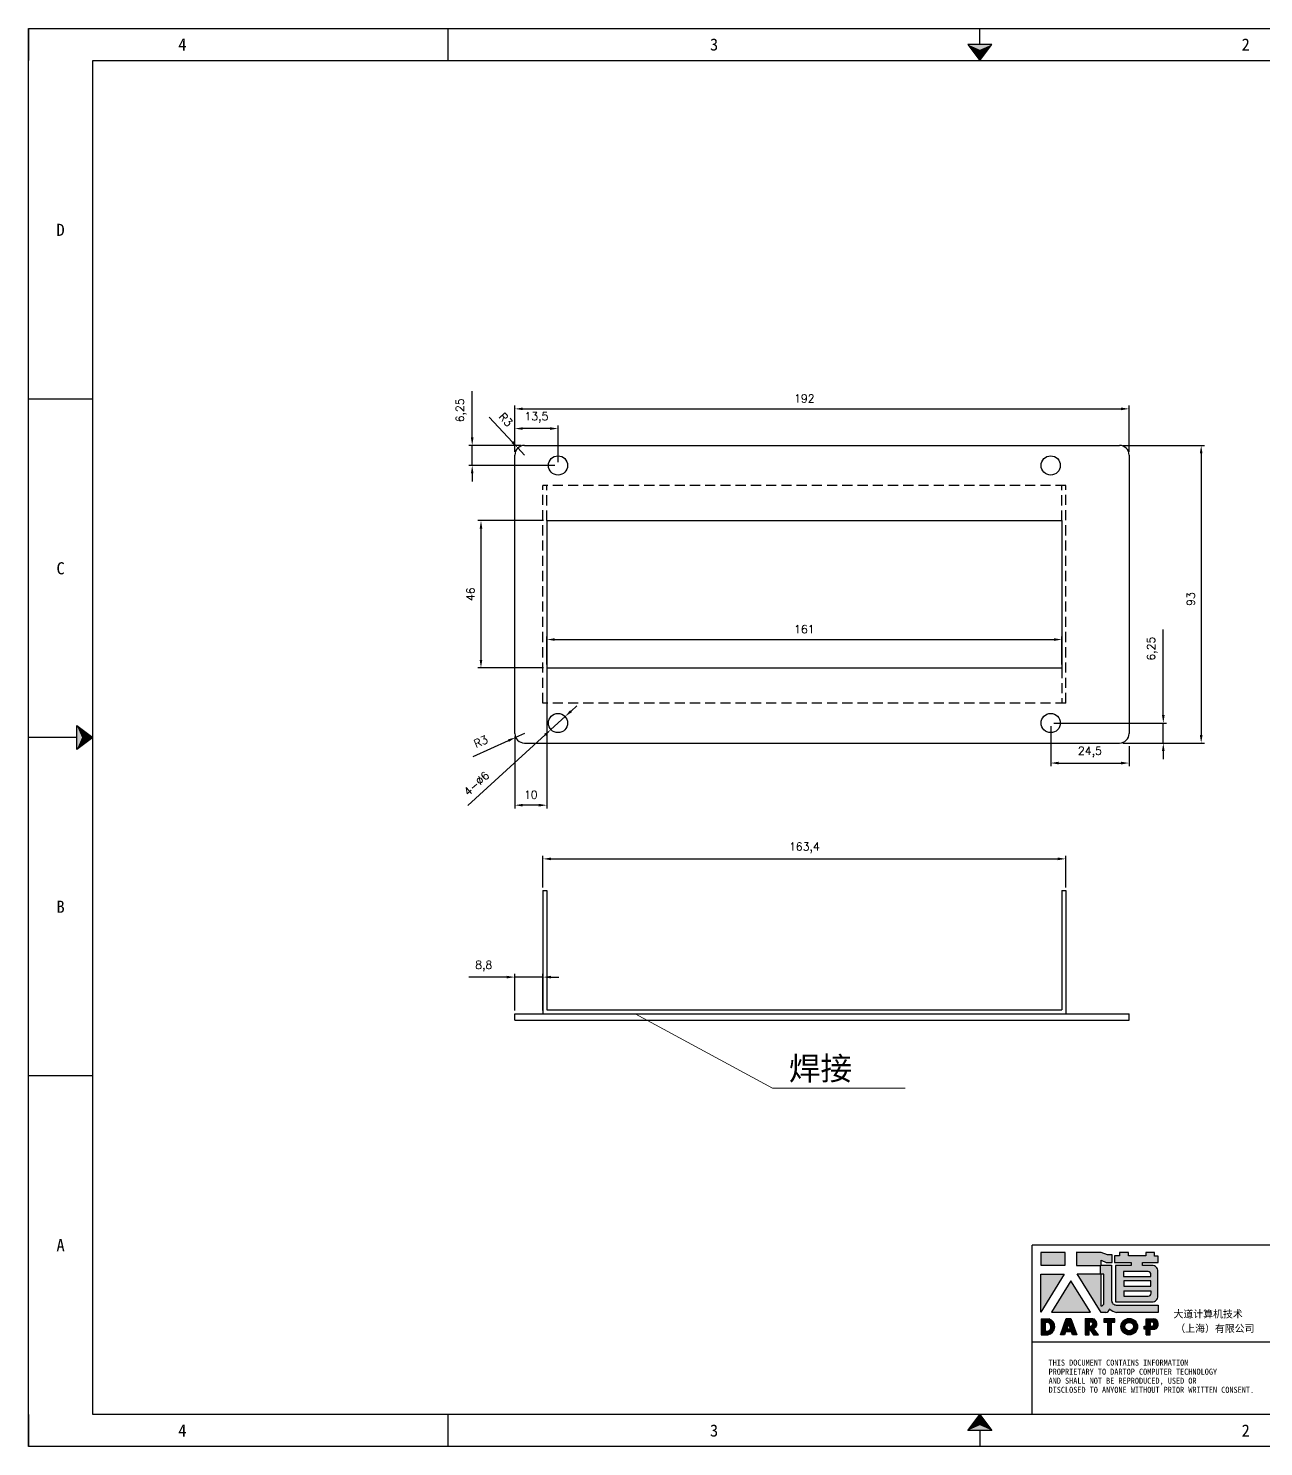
# Model space of a CAD drawing. Header units: millimetres. Extents: x 120943 to 145233, y 4425 to 40233.
# Drawn here: x 122339.4 to 122725.5, y 8535.8 to 8978.9 of the extents above; entities that cross this region are included whole.
import ezdxf
from ezdxf.enums import TextEntityAlignment as Align

# ---------------------------------------------------------------- set-up
doc = ezdxf.new("R2010")
doc.units = ezdxf.units.MM
doc.linetypes.add('DOT', pattern=[0.25, 0, -0.25])
doc.linetypes.add('HIDDEN2', pattern=[4.7625, 3.175, -1.5875])
for name, color, linetype in [('4', 7, 'Continuous'), ('hidden', 3, 'HIDDEN2'), ('print', 30, 'Continuous')]:
    doc.layers.add(name, color=color, linetype=linetype)
doc.layers.add('dim', color=2, linetype='Continuous', lineweight=9)
doc.styles.add('Dartop', font='SIMFANG.TTF')
doc.styles.add('hzHT', font='SIMHEI.TTF')
doc.styles.get("Standard").update_dxf_attribs({"font": 'txt', "bigfont": 'gbcbig.shx'})
doc.dimstyles.new('0.5small', dxfattribs={"dimtxt": 2.5, "dimasz": 2.5, "dimexe": 1, "dimexo": 1, "dimgap": 2, "dimtad": 1, "dimtxsty": 'Standard', "dimcen": 2.5, "dimadec": 0, "dimazin": 0, "dimtfac": 1, "dimtmove": 0, "dimatfit": 3, "dimfxl": 1, "dimarcsym": 0})

# ---------------------------------------------------------------- blocks, each defined once
blk = doc.blocks.new('*U326')
at = {"color": 254, "linetype": 'Continuous', "extrusion": (0, 0, -1)}
for points in [[(-17, 0.333), (-16.812, 0.25), (-17, 0.5)], [(-17, 0.333), (-17, 0.5), (-17.188, 0.25)], [(-17, 0.333), (-17.188, 0.25), (-16.812, 0.25)]]:
    blk.add_solid(points, dxfattribs=at)
blk = doc.blocks.new('*U327')
at = {"color": 254, "linetype": 'Continuous'}
for points in [[(17, 21.667), (17.188, 21.75), (16.812, 21.75)], [(17, 21.667), (16.812, 21.75), (17, 21.5)], [(17, 21.667), (17, 21.5), (17.188, 21.75)]]:
    blk.add_solid(points, dxfattribs=at)
blk = doc.blocks.new('*U324')
at = {"color": 254, "linetype": 'Continuous', "extrusion": (0, 0, -1)}
for points in [[(-0.833, 11), (-0.75, 10.812), (-0.75, 11.188)], [(-0.833, 11), (-0.75, 11.188), (-1, 11)], [(-0.833, 11), (-1, 11), (-0.75, 10.812)]]:
    blk.add_solid(points, dxfattribs=at)
blk = doc.blocks.new('dadao')
for p, q in [((48, 19.2), (44.9, 10.4)), ((44.9, 10.4), (51.2, 10.4)), ((51.2, 10.4), (48, 19.2))]:
    blk.add_line(p, q)
for points in [[(41.8, 121.6), (41.8, 143.7), (-0.4, 143.7), (-0.4, 121.6), (41.8, 121.6)], [(104.8, 122), (104.8, 130.3), (114.1, 126.3), (124.2, 126.3), (124.2, 139.6), (115.9, 139.6), (105.1, 143.9), (61.5, 143.9)], [(61.7, 144), (61.7, 121.3), (103.9, 121.3)], [(113.4, 38.7), (105.1, 38.7), (63, 106.5), (103.9, 106.5), (103.9, 120.9), (103.9, 121.3)], [(109.7, 53.6), (109.7, 106.2), (104.3, 106.2), (104.3, 50.4), (106.6, 50.4)], [(144.6, 94.4), (144.6, 84.8), (192, 84.8), (192, 94.1), (144.9, 94.1)], [(0, 28), (0, 0), (11.8, 0)], [(0.1, 28), (14, 28)], [(76.8, 28.2), (76.8, 0), (84.1, 0), (84.1, 11.1), (91.6, -0.1), (100.3, -0.1), (91.7, 11.1)], [(76.8, 28.2), (90.6, 28.2)], [(120.2, 45), (119.5, 45), (119.5, 44.6)], [(183.7, 0), (183.7, 9.6), (180.6, 9.6), (180.6, 14.9), (183.8, 14.9), (183.8, 28.1), (196.1, 28.1), (196.5, 28.1)], [(7.1, 21.8), (7.1, 6.1), (12, 6.1)], [(7.1, 21.8), (11.4, 21.8)], [(84, 22.7), (84, 15.3), (87.2, 15.3)], [(84, 22.7), (87.3, 22.7)], [(183.7, 0), (190.9, 0), (190.9, 9.6), (198.8, 9.6)], [(194.9, 22.3), (190.8, 22.3), (190.8, 15), (194.4, 15)]]:
    blk.add_lwpolyline(points)
blk.add_lwpolyline([(137.1, 144.2), (137.1, 137.9), (128.3, 137.9), (128.3, 126.5), (157.3, 126.5), (157.3, 121.5), (130.3, 121.5), (130.3, 57.5), (194.4, 57.5, 0.414214), (204.4, 67.5), (204.4, 111.3, 0.414214), (194.4, 121.3), (177.5, 121.3), (177.5, 126.3), (204.7, 126.3), (204.7, 137.7), (198.2, 137.7), (198.2, 143.9), (183.3, 143.9), (183.3, 138), (153, 138), (153, 144.2), (137.1, 144.2)], format="xyb", close=True)
for points in [[(-0.3, 106.2), (40.4, 106.2), (-0.3, 39.7), (-0.3, 106.2)], [(51.7, 94.1), (18.4, 39.3), (86.2, 39.3)], [(43.8, 28.2), (51.8, 28.2), (62.6, -0.1), (55, -0.1), (53.2, 5), (42.9, 5), (41.1, 0), (33.6, 0)], [(110, 28.1), (110, 21.9), (116, 21.9), (116, -0.1), (123.2, -0.1), (123.2, 22), (129.2, 22), (129.2, 28.1), (110, 28.1)]]:
    blk.add_lwpolyline(points, close=True)
for points in [[(104.8, 122), (123.4, 122), (123.4, 60, 0.414214), (131.4, 52), (204.8, 52), (204.8, 39.1), (131.7, 39.1)], [(144.3, 110.8), (144.3, 101.8), (192.3, 101.8), (192.3, 105.5, 0.414214), (187.3, 110.5), (144.3, 110.5)], [(144.6, 77), (144.6, 67.5), (187.6, 67.5, 0.414214), (192.6, 72.5), (192.6, 76.4), (144.6, 76.4)]]:
    blk.add_lwpolyline(points, format="xyb")
for radius in [14.5, 7.44]:
    blk.add_circle((154.2, 14.2), radius)
for centre, radius, start, end in [((99.2, 60.7), 12.6, 305.6399, 325.969), ((9.6, 14.2), 14.4, 278.6604, 72.3203), ((88.6, 19.4), 8.95, 290.6073, 77.2124), ((111.6, 46.7), 8.19, 282.9811, 347.6627), ((136, 61.7), 22.9, 226.7358, 259.3209), ((195.7, 18.6), 9.51, 288.8959, 85.2442), ((8.5, 13.9), 8.49, 294.2143, 69.7177), ((86.4, 19), 3.8, 282.527, 76.7196), ((193.7, 18.7), 3.8, 280.9891, 72.5513)]:
    blk.add_arc(centre, radius, start, end)
blk = doc.blocks.new('*D412')
at = {"layer": 'Defpoints', "color": 0}
for p in [(122683.43, 8860.05), (122491.43, 8845.62), (122683.43, 8845.62)]:
    blk.add_point(p, dxfattribs=at)
at = {"layer": 'dim', "color": 0, "lineweight": -2}
for p, q in [((122491.43, 8846.62), (122491.43, 8861.05)), ((122493.93, 8860.05), (122680.93, 8860.05)), ((122683.43, 8846.62), (122683.43, 8861.05))]:
    blk.add_line(p, q, dxfattribs=at)
at = {"layer": 'dim', "color": 0}
for points in [[(122493.93, 8860.47), (122493.93, 8859.63), (122491.43, 8860.05)], [(122680.93, 8860.47), (122680.93, 8859.63), (122683.43, 8860.05)]]:
    blk.add_solid(points, dxfattribs=at)
at = {"layer": 'dim', "color": 0, "insert": (122581.93, 8863.3), "char_height": 2.5, "attachment_point": 5}
blk.add_mtext('192', dxfattribs=at)
blk = doc.blocks.new('*D413')
at = {"layer": 'Defpoints', "color": 0}
for p in [(122680.43, 8848.62), (122680.43, 8755.62), (122705.96, 8755.62)]:
    blk.add_point(p, dxfattribs=at)
at = {"layer": 'dim', "color": 0, "lineweight": -2}
for p, q in [((122681.43, 8848.62), (122706.96, 8848.62)), ((122705.96, 8846.12), (122705.96, 8758.12)), ((122681.43, 8755.62), (122706.96, 8755.62))]:
    blk.add_line(p, q, dxfattribs=at)
at = {"layer": 'dim', "color": 0}
for points in [[(122705.54, 8846.12), (122706.38, 8846.12), (122705.96, 8848.62)], [(122705.54, 8758.12), (122706.38, 8758.12), (122705.96, 8755.62)]]:
    blk.add_solid(points, dxfattribs=at)
at = {"layer": 'dim', "color": 0, "insert": (122702.71, 8800.62), "char_height": 2.5, "attachment_point": 5, "rotation": 90}
blk.add_mtext('93', dxfattribs=at)
blk = doc.blocks.new('*D414')
at = {"layer": 'Defpoints', "color": 0}
for p in [(122491.43, 8853.89), (122491.43, 8848.62), (122504.93, 8842.37)]:
    blk.add_point(p, dxfattribs=at)
at = {"layer": 'dim', "color": 0, "lineweight": -2}
for p, q in [((122491.43, 8849.62), (122491.43, 8854.89)), ((122504.93, 8843.37), (122504.93, 8854.89)), ((122502.43, 8853.89), (122493.93, 8853.89))]:
    blk.add_line(p, q, dxfattribs=at)
at = {"layer": 'dim', "color": 0}
for points in [[(122493.93, 8854.31), (122493.93, 8853.48), (122491.43, 8853.89)], [(122502.43, 8854.31), (122502.43, 8853.48), (122504.93, 8853.89)]]:
    blk.add_solid(points, dxfattribs=at)
at = {"layer": 'dim', "color": 0, "insert": (122498.18, 8857.35), "char_height": 2.5, "attachment_point": 5}
blk.add_mtext('13,5', dxfattribs=at)
blk = doc.blocks.new('*D415')
at = {"layer": 'Defpoints', "color": 0}
for p in [(122658.93, 8761.87), (122683.43, 8755.62), (122694.12, 8755.62)]:
    blk.add_point(p, dxfattribs=at)
at = {"layer": 'dim', "color": 0, "lineweight": -2}
for p, q in [((122694.12, 8764.37), (122694.12, 8791.08)), ((122659.93, 8761.87), (122695.12, 8761.87)), ((122694.12, 8755.62), (122694.12, 8761.87)), ((122684.43, 8755.62), (122695.12, 8755.62)), ((122694.12, 8753.12), (122694.12, 8750.62))]:
    blk.add_line(p, q, dxfattribs=at)
at = {"layer": 'dim', "color": 0}
for points in [[(122693.7, 8764.37), (122694.54, 8764.37), (122694.12, 8761.87)], [(122693.7, 8753.12), (122694.54, 8753.12), (122694.12, 8755.62)]]:
    blk.add_solid(points, dxfattribs=at)
at = {"layer": 'dim', "color": 0, "insert": (122690.66, 8785.12), "char_height": 2.5, "attachment_point": 5, "rotation": 90}
blk.add_mtext('6,25', dxfattribs=at)
blk = doc.blocks.new('*D416')
at = {"layer": 'Defpoints', "color": 0}
for p in [(122658.93, 8761.87), (122683.43, 8755.62), (122683.43, 8749.37)]:
    blk.add_point(p, dxfattribs=at)
at = {"layer": 'dim', "color": 0, "lineweight": -2}
for p, q in [((122658.93, 8760.87), (122658.93, 8748.37)), ((122683.43, 8754.62), (122683.43, 8748.37)), ((122661.43, 8749.37), (122680.93, 8749.37))]:
    blk.add_line(p, q, dxfattribs=at)
at = {"layer": 'dim', "color": 0}
for points in [[(122661.43, 8749.79), (122661.43, 8748.95), (122658.93, 8749.37)], [(122680.93, 8749.79), (122680.93, 8748.95), (122683.43, 8749.37)]]:
    blk.add_solid(points, dxfattribs=at)
at = {"layer": 'dim', "color": 0, "insert": (122671.18, 8752.83), "char_height": 2.5, "attachment_point": 5}
blk.add_mtext('24,5', dxfattribs=at)
blk = doc.blocks.new('*D428')
at = {"layer": 'Defpoints', "color": 0}
for p in [(122663.63, 8719.43), (122500.23, 8709.52), (122663.63, 8709.52)]:
    blk.add_point(p, dxfattribs=at)
at = {"layer": 'dim', "color": 0, "lineweight": -2}
for p, q in [((122500.23, 8710.52), (122500.23, 8720.43)), ((122502.73, 8719.43), (122661.13, 8719.43)), ((122663.63, 8710.52), (122663.63, 8720.43))]:
    blk.add_line(p, q, dxfattribs=at)
at = {"layer": 'dim', "color": 0}
for points in [[(122502.73, 8719.85), (122502.73, 8719.01), (122500.23, 8719.43)], [(122661.13, 8719.85), (122661.13, 8719.01), (122663.63, 8719.43)]]:
    blk.add_solid(points, dxfattribs=at)
at = {"layer": 'dim', "color": 0, "insert": (122581.93, 8722.89), "char_height": 2.5, "attachment_point": 5}
blk.add_mtext('163,4', dxfattribs=at)
blk = doc.blocks.new('*D429')
at = {"layer": 'Defpoints', "color": 0}
for p in [(122507.15, 8763.9), (122502.72, 8759.85)]:
    blk.add_point(p, dxfattribs=at)
at = {"layer": 'dim', "color": 0, "lineweight": -2}
for p, q in [((122508.99, 8765.58), (122510.84, 8767.27)), ((122507.15, 8763.9), (122502.72, 8759.85)), ((122476.79, 8736.15), (122500.87, 8758.16))]:
    blk.add_line(p, q, dxfattribs=at)
at = {"layer": 'dim', "color": 0}
for points in [[(122508.71, 8765.89), (122509.27, 8765.28), (122507.15, 8763.9)], [(122500.59, 8758.47), (122501.15, 8757.86), (122502.72, 8759.85)]]:
    blk.add_solid(points, dxfattribs=at)
at = {"layer": 'dim', "color": 0, "insert": (122479.46, 8742.99), "char_height": 2.5, "attachment_point": 5, "rotation": 42.427}
blk.add_mtext('4-∅6', dxfattribs=at)
blk = doc.blocks.new('*D430')
at = {"layer": 'Defpoints', "color": 0}
for p in [(122478.1, 8848.62), (122494.43, 8848.62), (122504.93, 8842.37)]:
    blk.add_point(p, dxfattribs=at)
at = {"layer": 'dim', "color": 0, "lineweight": -2}
for p, q in [((122478.1, 8851.12), (122478.1, 8865.54)), ((122493.43, 8848.62), (122477.1, 8848.62)), ((122478.1, 8842.37), (122478.1, 8848.62)), ((122503.93, 8842.37), (122477.1, 8842.37)), ((122478.1, 8839.87), (122478.1, 8837.37))]:
    blk.add_line(p, q, dxfattribs=at)
at = {"layer": 'dim', "color": 0}
for points in [[(122477.69, 8851.12), (122478.52, 8851.12), (122478.1, 8848.62)], [(122477.69, 8839.87), (122478.52, 8839.87), (122478.1, 8842.37)]]:
    blk.add_solid(points, dxfattribs=at)
at = {"layer": 'dim', "color": 0, "insert": (122474.65, 8859.58), "char_height": 2.5, "attachment_point": 5, "rotation": 90}
blk.add_mtext('6,25', dxfattribs=at)
blk = doc.blocks.new('*D431')
at = {"layer": 'Defpoints', "color": 0}
for p in [(122501.43, 8825.12), (122480.85, 8779.12), (122501.43, 8779.12)]:
    blk.add_point(p, dxfattribs=at)
at = {"layer": 'dim', "color": 0, "lineweight": -2}
for p, q in [((122500.43, 8825.12), (122479.85, 8825.12)), ((122480.85, 8822.62), (122480.85, 8781.62)), ((122500.43, 8779.12), (122479.85, 8779.12))]:
    blk.add_line(p, q, dxfattribs=at)
at = {"layer": 'dim', "color": 0}
for points in [[(122480.44, 8822.62), (122481.27, 8822.62), (122480.85, 8825.12)], [(122480.44, 8781.62), (122481.27, 8781.62), (122480.85, 8779.12)]]:
    blk.add_solid(points, dxfattribs=at)
at = {"layer": 'dim', "color": 0, "insert": (122477.6, 8802.12), "char_height": 2.5, "attachment_point": 5, "rotation": 90}
blk.add_mtext('46', dxfattribs=at)
blk = doc.blocks.new('*D432')
at = {"layer": 'Defpoints', "color": 0}
for p in [(122662.43, 8787.96), (122501.43, 8779.12), (122662.43, 8779.12)]:
    blk.add_point(p, dxfattribs=at)
at = {"layer": 'dim', "color": 0, "lineweight": -2}
for p, q in [((122501.43, 8780.12), (122501.43, 8788.96)), ((122662.43, 8780.12), (122662.43, 8788.96)), ((122503.93, 8787.96), (122659.93, 8787.96))]:
    blk.add_line(p, q, dxfattribs=at)
at = {"layer": 'dim', "color": 0}
for points in [[(122503.93, 8788.38), (122503.93, 8787.55), (122501.43, 8787.96)], [(122659.93, 8788.38), (122659.93, 8787.55), (122662.43, 8787.96)]]:
    blk.add_solid(points, dxfattribs=at)
at = {"layer": 'dim', "color": 0, "insert": (122581.93, 8791.21), "char_height": 2.5, "attachment_point": 5}
blk.add_mtext('161', dxfattribs=at)
blk = doc.blocks.new('*D433')
at = {"layer": 'Defpoints', "color": 0}
for p in [(122501.43, 8779.12), (122491.43, 8758.62), (122491.43, 8736.21)]:
    blk.add_point(p, dxfattribs=at)
at = {"layer": 'dim', "color": 0, "lineweight": -2}
for p, q in [((122501.43, 8778.12), (122501.43, 8735.21)), ((122491.43, 8757.62), (122491.43, 8735.21)), ((122498.93, 8736.21), (122493.93, 8736.21))]:
    blk.add_line(p, q, dxfattribs=at)
at = {"layer": 'dim', "color": 0}
for points in [[(122493.93, 8736.62), (122493.93, 8735.79), (122491.43, 8736.21)], [(122498.93, 8736.62), (122498.93, 8735.79), (122501.43, 8736.21)]]:
    blk.add_solid(points, dxfattribs=at)
at = {"layer": 'dim', "color": 0, "insert": (122496.43, 8739.46), "char_height": 2.5, "attachment_point": 5}
blk.add_mtext('10', dxfattribs=at)
blk = doc.blocks.new('*D434')
at = {"layer": 'Defpoints', "color": 0}
for p in [(122491.43, 8682.49), (122491.43, 8671.02), (122500.23, 8671.02)]:
    blk.add_point(p, dxfattribs=at)
at = {"layer": 'dim', "color": 0, "lineweight": -2}
for p, q in [((122488.93, 8682.49), (122477.02, 8682.49)), ((122491.43, 8672.02), (122491.43, 8683.49)), ((122500.23, 8682.49), (122491.43, 8682.49)), ((122500.23, 8672.02), (122500.23, 8683.49)), ((122502.73, 8682.49), (122505.23, 8682.49))]:
    blk.add_line(p, q, dxfattribs=at)
at = {"layer": 'dim', "color": 0}
for points in [[(122488.93, 8682.9), (122488.93, 8682.07), (122491.43, 8682.49)], [(122502.73, 8682.9), (122502.73, 8682.07), (122500.23, 8682.49)]]:
    blk.add_solid(points, dxfattribs=at)
at = {"layer": 'dim', "color": 0, "insert": (122481.72, 8685.94), "char_height": 2.5, "attachment_point": 5}
blk.add_mtext('8,8', dxfattribs=at)
blk = doc.blocks.new('*D347')
at = {"layer": 'Defpoints', "color": 0}
for p in [(122492.39, 8847.82), (122494.43, 8845.62)]:
    blk.add_point(p, dxfattribs=at)
at = {"layer": 'dim', "color": 0, "lineweight": -2}
for p, q in [((122483.45, 8857.49), (122490.7, 8849.66)), ((122494.43, 8845.62), (122492.39, 8847.82))]:
    blk.add_line(p, q, dxfattribs=at)
at = {"layer": 'dim', "color": 0}
blk.add_solid([(122491, 8849.94), (122490.39, 8849.38), (122492.39, 8847.82)], dxfattribs=at)
at = {"layer": 'dim', "color": 0, "insert": (122488.61, 8856.7), "char_height": 2.5, "attachment_point": 5, "rotation": 312.7967}
blk.add_mtext('R3', dxfattribs=at)
blk = doc.blocks.new('*D348')
at = {"layer": 'Defpoints', "color": 0}
for p in [(122491.69, 8757.4), (122494.43, 8758.62)]:
    blk.add_point(p, dxfattribs=at)
at = {"layer": 'dim', "color": 0, "lineweight": -2}
for p, q in [((122494.43, 8758.62), (122491.69, 8757.4)), ((122478.42, 8751.45), (122489.41, 8756.37))]:
    blk.add_line(p, q, dxfattribs=at)
at = {"layer": 'dim', "color": 0}
blk.add_solid([(122489.24, 8756.75), (122489.58, 8755.99), (122491.69, 8757.4)], dxfattribs=at)
at = {"layer": 'dim', "color": 0, "insert": (122480.81, 8756.08), "char_height": 2.5, "attachment_point": 5, "rotation": 24.1378}
blk.add_mtext('R3', dxfattribs=at)

msp = doc.modelspace()

# ---------------------------------------------------------------- hatches: boundary and pattern name
for points in [[(122663.399, 8596.384), (122655.865, 8596.384), (122655.865, 8592.448), (122663.399, 8592.448)], [(122663.156, 8589.694), (122655.885, 8589.694), (122655.885, 8577.823)], [(122665.172, 8587.54), (122659.228, 8577.744), (122671.331, 8577.744)], [(122679.016, 8575.739), (122675.576, 8575.739), (122675.576, 8574.648), (122676.649, 8574.648), (122676.649, 8570.716), (122677.934, 8570.716), (122677.934, 8574.651), (122679.016, 8574.651)]]:
    msp.add_hatch(color=0).paths.add_polyline_path(points)
h = msp.add_hatch(color=0)
h.paths.add_polyline_path([(122674.657, 8593.992), (122676.32, 8593.274), (122678.117, 8593.274), (122678.117, 8595.653), (122676.634, 8595.653), (122674.702, 8596.416), (122666.958, 8596.416), (122666.958, 8592.392), (122674.493, 8592.392), (122674.493, 8592.311), (122674.493, 8589.739), (122667.187, 8589.739), (122674.701, 8577.645), (122676.19, 8577.645, 0.2793748), (122677.276, 8578.702), (122677.276, 8578.757), (122677.407, 8578.757, 0.1431454), (122679.456, 8577.715), (122692.514, 8577.715), (122692.514, 8580.009), (122679.4, 8580.009, -0.4142136), (122677.972, 8581.437), (122677.972, 8592.52), (122674.657, 8592.52)])
h.paths.add_polyline_path([(122674.569, 8589.688), (122675.526, 8589.688), (122675.526, 8580.301, -0.0889357), (122674.971, 8579.731), (122674.565, 8579.731)], flags=16)
h = msp.add_hatch(color=0)
h.paths.add_polyline_path([(122692.492, 8595.32), (122691.33, 8595.32), (122691.33, 8596.425), (122688.674, 8596.425), (122688.674, 8595.375), (122683.252, 8595.375), (122683.252, 8596.481), (122680.413, 8596.481), (122680.413, 8595.355), (122678.844, 8595.355), (122678.844, 8593.317), (122684.022, 8593.317), (122684.022, 8592.416), (122679.197, 8592.416), (122679.197, 8581.006), (122690.651, 8581.006, 0.4142136), (122692.436, 8582.792), (122692.436, 8590.605, 0.4142136), (122690.651, 8592.391), (122687.623, 8592.391), (122687.623, 8593.275), (122692.492, 8593.275)])
h.paths.add_polyline_path([(122689.386, 8590.457, -0.4142136), (122690.279, 8589.564), (122690.279, 8588.909), (122681.703, 8588.909), (122681.703, 8590.457)], flags=16)
h.paths.add_polyline_path([(122690.223, 8587.527), (122690.223, 8585.869), (122681.759, 8585.869), (122681.759, 8587.527)], flags=16)
h.paths.add_polyline_path([(122690.334, 8584.377), (122690.334, 8583.667, -0.4142136), (122689.441, 8582.775), (122681.759, 8582.775), (122681.759, 8584.377)], flags=16)
h = msp.add_hatch(color=0)
h.paths.add_polyline_path([(122658.433, 8575.721), (122655.939, 8575.721), (122655.939, 8570.731), (122658.039, 8570.731, 0.7930159)])
h.paths.add_polyline_path([(122658.076, 8571.824), (122657.204, 8571.824), (122657.204, 8574.628), (122657.98, 8574.628, -0.6713609)], flags=16)
h = msp.add_hatch(color=0)
h.paths.add_polyline_path([(122665.19, 8575.762), (122663.767, 8575.762), (122661.936, 8570.725), (122663.285, 8570.725), (122663.602, 8571.618), (122665.429, 8571.618), (122665.753, 8570.714), (122667.112, 8570.714)])
h.paths.add_polyline_path([(122665.08, 8572.58), (122663.948, 8572.58), (122664.503, 8574.163)], flags=16)
h = msp.add_hatch(color=0)
h.paths.add_polyline_path([(122672.11, 8575.759), (122669.657, 8575.759), (122669.657, 8570.723), (122670.953, 8570.723), (122670.953, 8572.719), (122672.286, 8570.705), (122673.852, 8570.705), (122672.318, 8572.706, 0.7440549)])
h.paths.add_polyline_path([(122670.941, 8573.465), (122670.941, 8574.787), (122671.521, 8574.787, -0.796809), (122671.512, 8573.465)], flags=16)
h = msp.add_hatch(color=0)
h.paths.add_polyline_path([(122680.885, 8573.259, 1), (122686.057, 8573.259, 1)])
h.paths.add_polyline_path([(122684.8, 8573.259, -1), (122682.143, 8573.259, -1)], flags=16)
h = msp.add_hatch(color=0)
h.paths.add_polyline_path([(122691.017, 8575.747), (122690.943, 8575.747), (122688.756, 8575.747), (122688.756, 8573.396), (122688.176, 8573.396), (122688.176, 8572.442), (122688.747, 8572.442), (122688.747, 8570.731), (122690.023, 8570.731), (122690.023, 8572.449), (122691.426, 8572.449, 0.8123038)])
h.paths.add_polyline_path([(122690.005, 8573.403), (122690.005, 8574.718), (122690.731, 8574.718, -0.7782134), (122690.657, 8573.403)], flags=16)

# ---------------------------------------------------------------- linework, layer by layer
at = {"color": 0, "linetype": 'DOT'}
for p, q in [((122339.374, 8978.942), (122969.168, 8978.942)), ((122339.374, 8545.845), (122339.374, 8968.87)), ((122969.168, 8535.773), (122339.374, 8535.773))]:
    msp.add_line(p, q, dxfattribs=at)
at = {"color": 0}
for p, q in [((122339.374, 8978.942), (122339.374, 8968.87)), ((122470.603, 8968.87), (122470.603, 8978.942)), ((122636.791, 8973.906), (122636.791, 8978.942)), ((122359.518, 8545.845), (122359.518, 8968.87)), ((122359.518, 8968.87), (122959.096, 8968.87)), ((122359.518, 8863.114), (122339.374, 8863.114)), ((122354.482, 8757.358), (122339.374, 8757.358)), ((122359.518, 8651.601), (122339.374, 8651.601)), ((122959.096, 8598.723), (122653.158, 8598.723)), ((122653.158, 8545.845), (122653.158, 8598.723)), ((122653.158, 8568.507), (122728.698, 8568.507)), ((122339.374, 8545.845), (122339.374, 8535.773)), ((122959.096, 8545.845), (122359.518, 8545.845)), ((122470.603, 8535.773), (122470.603, 8545.845)), ((122636.791, 8540.809), (122636.791, 8535.773))]:
    msp.add_line(p, q, dxfattribs=at)
for p, q in [((122494.432, 8848.623), (122680.432, 8848.623)), ((122491.432, 8758.623), (122491.432, 8845.623)), ((122683.432, 8845.623), (122683.432, 8758.623)), ((122501.432, 8825.123), (122662.432, 8825.123)), ((122501.432, 8825.123), (122501.432, 8779.123)), ((122662.432, 8825.123), (122662.432, 8779.123)), ((122501.432, 8779.123), (122662.432, 8779.123)), ((122494.432, 8755.623), (122680.432, 8755.623)), ((122500.232, 8709.521), (122501.432, 8709.521)), ((122500.232, 8709.521), (122500.232, 8671.021)), ((122501.432, 8709.521), (122501.432, 8672.221)), ((122662.432, 8709.521), (122663.632, 8709.521)), ((122662.432, 8709.521), (122662.432, 8672.221)), ((122663.632, 8709.521), (122663.632, 8671.021)), ((122491.432, 8671.021), (122683.432, 8671.021)), ((122491.432, 8669.021), (122491.432, 8671.021)), ((122491.432, 8669.021), (122683.432, 8669.021)), ((122501.432, 8672.221), (122662.432, 8672.221)), ((122683.432, 8669.021), (122683.432, 8671.021))]:
    msp.add_line(p, q)
for points in [[(122636.791, 8968.87), (122640.568, 8973.906), (122633.014, 8973.906), (122636.791, 8968.87)], [(122359.518, 8757.358), (122354.482, 8753.581), (122354.482, 8761.135), (122359.518, 8757.358)], [(122636.791, 8545.845), (122640.568, 8540.809), (122633.014, 8540.809), (122636.791, 8545.845)]]:
    msp.add_lwpolyline(points, close=True, dxfattribs=at)
for centre in [(122504.932, 8842.373), (122658.932, 8842.373), (122504.932, 8761.873), (122658.932, 8761.873)]:
    msp.add_circle(centre, 3)
for centre, start, end in [((122494.432, 8845.623), 90, 180), ((122680.432, 8845.623), 0, 90), ((122494.432, 8758.623), 180, 270), ((122680.432, 8758.623), 270, 0)]:
    msp.add_arc(centre, 3, start, end)
at = {"layer": 'dim'}
for p, q in [((122529.082, 8671.021), (122571.966, 8647.806)), ((122571.966, 8647.806), (122613.402, 8647.802))]:
    msp.add_line(p, q, dxfattribs=at)
at = {"layer": 'hidden'}
for p, q in [((122663.632, 8836.131), (122500.232, 8836.131)), ((122500.232, 8768.115), (122500.232, 8836.131)), ((122501.432, 8825.123), (122501.432, 8836.131)), ((122662.432, 8825.123), (122662.432, 8836.131)), ((122663.632, 8768.115), (122663.632, 8836.131)), ((122501.432, 8779.123), (122501.432, 8768.115)), ((122662.432, 8779.123), (122662.432, 8768.115)), ((122663.632, 8768.115), (122500.232, 8768.115))]:
    msp.add_line(p, q, dxfattribs=at)
at = {"layer": 'print'}
msp.add_lwpolyline([(122339.374, 8978.942), (122979.24, 8978.942), (122979.24, 8535.773), (122339.374, 8535.773)], close=True, dxfattribs=at)

# ---------------------------------------------------------------- block references
at = {"color": 0, "linetype": 'Continuous', "xscale": 20.14402654906917, "yscale": 20.14402654906917, "zscale": 20.14402654906917}
for name, p in [('*U327', (122294.343, 8535.773)), ('*U324', (122339.374, 8535.773)), ('*U326', (122294.343, 8535.773))]:
    msp.add_blockref(name, p, dxfattribs=at)
at = {"color": 0, "xscale": 0.1785493262159434, "yscale": 0.1785493262159434, "zscale": 0.1785493262159434}
msp.add_blockref('dadao', (122655.939, 8570.731), dxfattribs=at)

# ---------------------------------------------------------------- texts
at = {"color": 0}
for s, height, style, p in [('4', 3.777, 'Dartop', (122387.509, 8973.906)), ('3', 3.777, 'Dartop', (122553.697, 8973.906)), ('2', 3.777, 'Dartop', (122719.885, 8973.906)), ('D', 3.777, 'Dartop', (122349.446, 8915.992)), ('C', 3.777, 'Dartop', (122349.446, 8810.236)), ('B', 3.777, 'Dartop', (122349.446, 8704.48)), ('焊接', 7.2518, 'hzHT', (122586.981, 8653.959)), ('A', 3.777, 'Dartop', (122349.446, 8598.723)), ('4', 3.777, 'Dartop', (122387.509, 8540.809)), ('3', 3.777, 'Dartop', (122553.697, 8540.809)), ('2', 3.777, 'Dartop', (122719.885, 8540.809))]:
    msp.add_text(s, height=height, dxfattribs=dict(at, style=style)).set_placement(p, align=Align.MIDDLE_CENTER)
at = {"color": 0, "style": 'hzHT'}
for s, p in [('THIS DOCUMENT CONTAINS INFORMATION', (122658.257, 8561.086)), ('PROPRIETARY TO DARTOP COMPUTER TECHNOLOGY', (122658.257, 8558.253)), ('AND SHALL NOT BE REPRODUCED, USED OR', (122658.257, 8555.42)), ('DISCLOSED TO ANYONE WITHOUT PRIOR WRITTEN CONSENT.', (122658.257, 8552.587))]:
    msp.add_text(s, height=1.8885, dxfattribs=at).set_placement(p)
at = {"layer": '4', "color": 0, "style": 'hzHT'}
for s, p in [('大道计算机技术', (122697.316, 8576.086)), ('（上海）有限公司', (122697.886, 8571.569))]:
    msp.add_text(s, height=2.2662, dxfattribs=at).set_placement(p)

# ---------------------------------------------------------------- dimensions: what is measured, and where the dimension line sits
at = {"layer": 'dim'}
for base, p1, p2, picture, middle in [((122478.105, 8848.623), (122504.932, 8842.373), (122494.432, 8848.623), '*D430', (122474.647, 8859.582)), ((122480.853, 8779.123), (122501.432, 8825.123), (122501.432, 8779.123), '*D431', (122477.603, 8802.123))]:
    dim = msp.add_linear_dim(base=base, p1=p1, p2=p2, angle=90, dimstyle='0.5small', override={"dimpost": '\\X'}, dxfattribs=at)
    dim.commit()
    dim.dimension.update_dxf_attribs({"geometry": picture, "text_midpoint": middle})
for base, p1, p2, picture, middle in [((122683.432, 8860.051), (122491.432, 8845.623), (122683.432, 8845.623), '*D412', (122581.932, 8860.051)), ((122491.432, 8853.895), (122504.932, 8842.373), (122491.432, 8848.623), '*D414', (122498.182, 8853.895))]:
    dim = msp.add_linear_dim(base=base, p1=p1, p2=p2, dimstyle='0.5small', override={"dimpost": '\\X'}, dxfattribs=at)
    dim.commit()
    dim.dimension.update_dxf_attribs({"geometry": picture, "text_midpoint": middle, "dimtype": 160})
dim = msp.add_radius_dim(center=(122494.432, 8845.623), mpoint=(122492.394, 8847.825), dimstyle='0.5small', override={"dimpost": '\\X'}, dxfattribs=at)
dim.commit()
dim.dimension.update_dxf_attribs({"geometry": '*D347', "text_midpoint": (122488.608, 8856.698)})
for base, p1, p2, picture, middle in [((122705.961, 8755.623), (122680.432, 8848.623), (122680.432, 8755.623), '*D413', (122705.961, 8800.623)), ((122694.119, 8755.623), (122658.932, 8761.873), (122683.432, 8755.623), '*D415', (122694.119, 8785.123))]:
    dim = msp.add_linear_dim(base=base, p1=p1, p2=p2, angle=90, dimstyle='0.5small', override={"dimpost": '\\X'}, dxfattribs=at)
    dim.commit()
    dim.dimension.update_dxf_attribs({"geometry": picture, "text_midpoint": middle, "dimtype": 160})
for base, p1, p2, picture, middle in [((122662.432, 8787.962), (122501.432, 8779.123), (122662.432, 8779.123), '*D432', (122581.932, 8791.212)), ((122491.432, 8736.208), (122501.432, 8779.123), (122491.432, 8758.623), '*D433', (122496.432, 8739.458)), ((122683.432, 8749.37), (122658.932, 8761.873), (122683.432, 8755.623), '*D416', (122671.182, 8752.828)), ((122663.632, 8719.43), (122500.232, 8709.521), (122663.632, 8709.521), '*D428', (122581.932, 8722.888)), ((122491.432, 8682.486), (122500.232, 8671.021), (122491.432, 8671.021), '*D434', (122481.724, 8685.944))]:
    dim = msp.add_linear_dim(base=base, p1=p1, p2=p2, dimstyle='0.5small', override={"dimpost": '\\X'}, dxfattribs=at)
    dim.commit()
    dim.dimension.update_dxf_attribs({"geometry": picture, "text_midpoint": middle})
dim = msp.add_diameter_dim_2p(p1=(122507.147, 8763.897), p2=(122502.718, 8759.849), text='4-<>', dimstyle='0.5small', override={"dimpost": '\\X'}, dxfattribs=at)
dim.commit()
dim.dimension.update_dxf_attribs({"geometry": '*D429', "text_midpoint": (122481.648, 8740.592), "dimtype": 163})
dim = msp.add_radius_dim(center=(122494.432, 8758.623), mpoint=(122491.695, 8757.396), dimstyle='0.5small', override={"dimpost": '\\X'}, dxfattribs=at)
dim.commit()
dim.dimension.update_dxf_attribs({"geometry": '*D348', "text_midpoint": (122482.142, 8753.116), "dimtype": 164})

doc.saveas('drawing.dxf')
